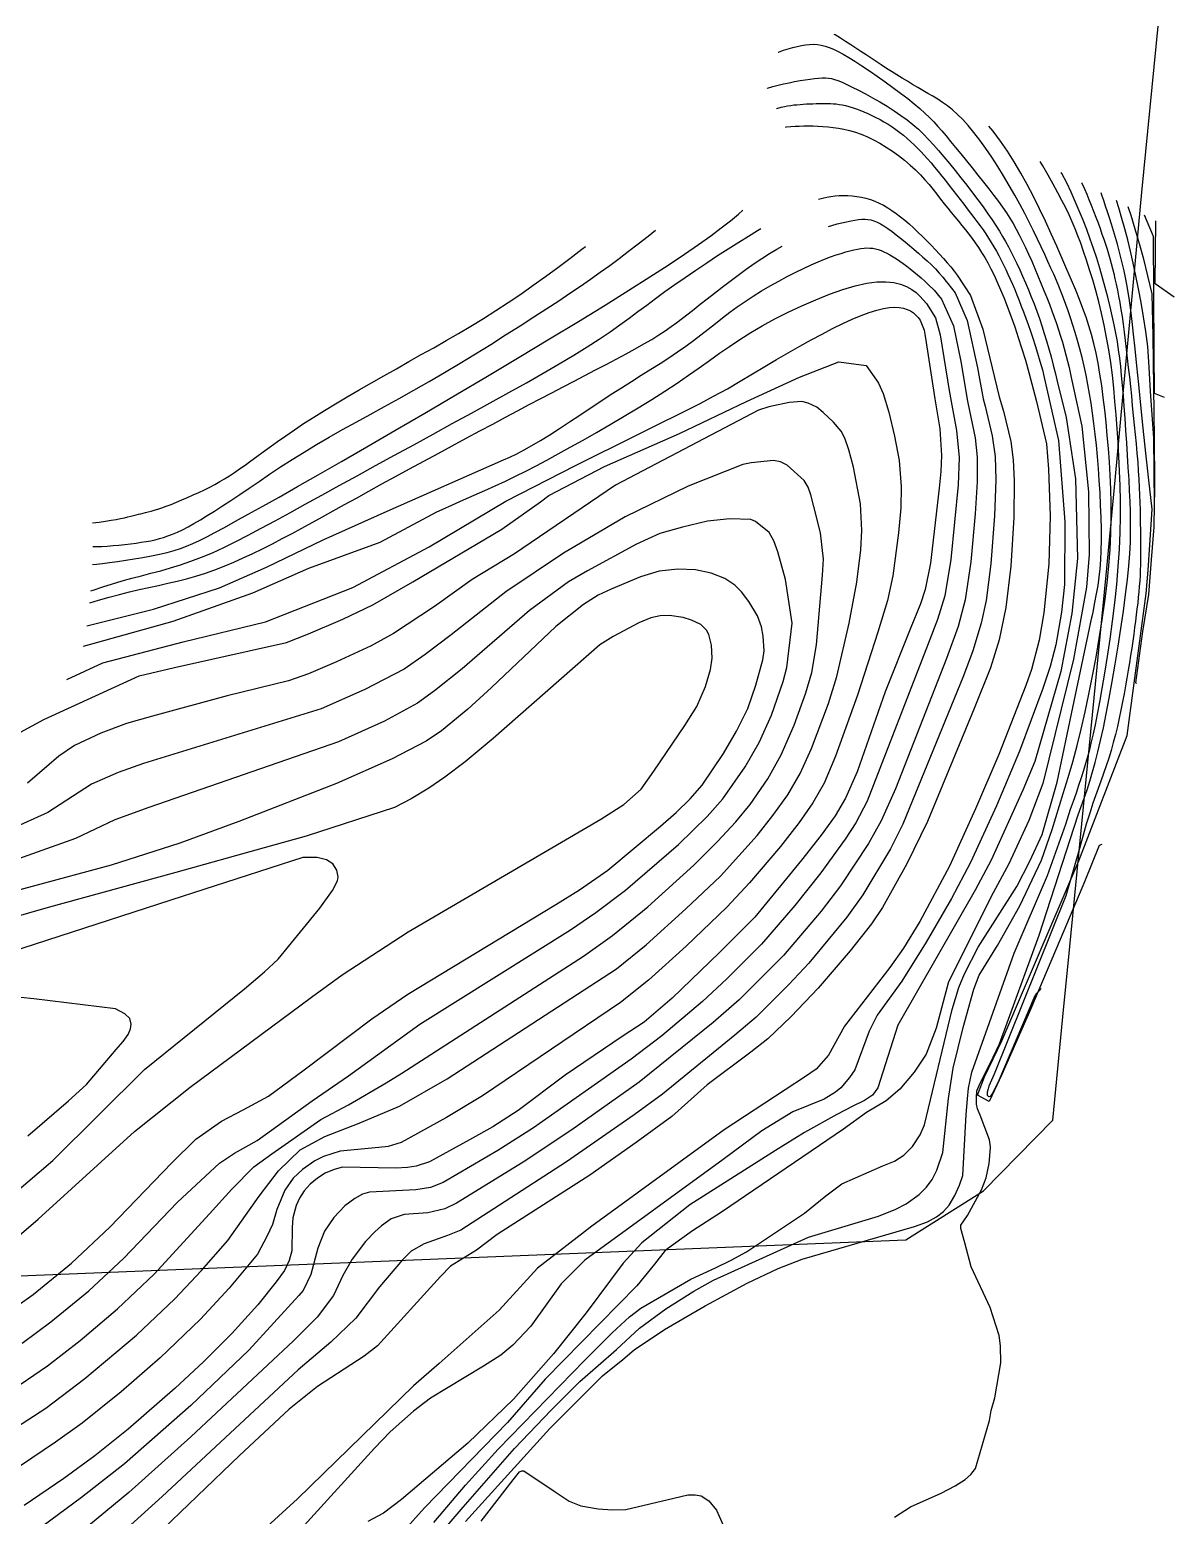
# Model space of a CAD drawing. Header units: metres. Extents: x -2219 to 517, y -3078 to 398.
# Drawn here: x 324.3 to 436.8, y 101.6 to 247.5 of the extents above; entities that cross this region are included whole.
import ezdxf

# ---------------------------------------------------------------- set-up
doc = ezdxf.new("R2010")
doc.units = ezdxf.units.M
for name, color, linetype in [('TERRAIN_BOUNDARY', 6, 'Continuous'), ('TERRAIN_CONTOUR_1M', 3, 'Continuous'), ('TERRAIN_CONTOUR_5M_SUPPLEMENT', 4, 'Continuous')]:
    doc.layers.add(name, color=color, linetype=linetype)

msp = doc.modelspace()

# ---------------------------------------------------------------- linework, layer by layer
at = {"layer": 'TERRAIN_BOUNDARY'}
msp.add_polyline3d([(317.61, 124.87, 0), (410.39, 128.64, 0), (418, 133.44, 0), (421.39, 136.9, 0), (424.82, 140.39, 0), (425.92, 151.56, 0), (426.33, 155.78, 0), (430.07, 193.94, 0), (430.85, 202.24, 0), (433.59, 231.57, 0), (433.59, 231.57, 0), (435.18, 247.9, 0)], dxfattribs=at)
at = {"layer": 'TERRAIN_CONTOUR_1M'}
for points in [[(397.82, 245.32, 41), (397.87, 245.34, 41), (398.36, 245.51, 41), (398.82, 245.66, 41), (399.27, 245.79, 41), (399.7, 245.9, 41), (400.12, 245.99, 41), (400.52, 246.06, 41), (400.91, 246.09, 41), (401.3, 246.1, 41), (401.68, 246.08, 41), (402.06, 246.03, 41), (402.44, 245.93, 41), (402.84, 245.8, 41), (403.26, 245.63, 41), (403.72, 245.41, 41), (404.22, 245.13, 41), (404.77, 244.81, 41), (405.38, 244.43, 41), (406.06, 243.98, 41), (406.8, 243.49, 41), (407.56, 242.97, 41), (408.34, 242.42, 41), (409.11, 241.86, 41), (409.86, 241.31, 41), (410.56, 240.77, 41), (411.2, 240.26, 41), (411.77, 239.78, 41), (412.26, 239.34, 41), (412.71, 238.91, 41), (413.12, 238.48, 41), (413.52, 238.04, 41), (413.92, 237.59, 41), (414.33, 237.1, 41), (414.77, 236.56, 41), (415.26, 235.97, 41), (415.79, 235.33, 41), (416.34, 234.65, 41), (416.9, 233.96, 41), (417.46, 233.26, 41), (418.02, 232.57, 41), (418.54, 231.9, 41), (419.04, 231.25, 41), (419.48, 230.65, 41), (419.89, 230.09, 41), (420.26, 229.54, 41), (420.6, 229.01, 41), (420.92, 228.48, 41), (421.23, 227.93, 41), (421.53, 227.37, 41), (421.83, 226.78, 41), (422.14, 226.14, 41), (422.45, 225.48, 41), (422.76, 224.78, 41), (423.06, 224.07, 41), (423.37, 223.35, 41), (423.66, 222.63, 41), (423.95, 221.92, 41), (424.23, 221.23, 41), (424.49, 220.56, 41), (424.73, 219.91, 41), (424.96, 219.28, 41), (425.18, 218.66, 41), (425.39, 218.05, 41), (425.58, 217.44, 41), (425.77, 216.83, 41), (425.94, 216.22, 41), (426.11, 215.59, 41), (426.27, 214.96, 41), (426.42, 214.33, 41), (426.56, 213.69, 41), (426.64, 213.36, 41), (427.69, 208.57, 41), (428.34, 202.14, 41), (428.4, 195.96, 41), (428.15, 192.77, 41), (426.86, 185.7, 41), (423.86, 173.47, 41), (422.47, 169.83, 41), (420.52, 165.58, 41), (418.96, 162.74, 41), (414.56, 153.97, 41), (413.37, 149.43, 41), (412.39, 146.89, 41), (411.2, 145.1, 41), (409.8, 143.44, 41), (408.45, 142.3, 41), (406.52, 141.15, 41), (404.26, 139.49, 41), (392.25, 131.36, 41), (389.4, 129.53, 41), (386.73, 127.58, 41), (385.67, 126.23, 41), (383.94, 124.11, 41), (374.91, 114.93, 41), (371.21, 110.69, 41), (363.07, 102.31, 41), (355.9, 94.29, 41)], [(396.76, 241.77, 42), (396.78, 241.78, 42), (397.3, 241.94, 42), (397.82, 242.08, 42), (398.36, 242.21, 42), (398.91, 242.33, 42), (399.45, 242.44, 42), (399.98, 242.53, 42), (400.49, 242.61, 42), (400.97, 242.68, 42), (401.41, 242.74, 42), (401.81, 242.78, 42), (402.16, 242.8, 42), (402.47, 242.81, 42), (402.77, 242.79, 42), (403.06, 242.74, 42), (403.37, 242.66, 42), (403.71, 242.54, 42), (404.11, 242.38, 42), (404.57, 242.16, 42), (405.12, 241.9, 42), (405.73, 241.59, 42), (406.4, 241.24, 42), (407.1, 240.85, 42), (407.82, 240.44, 42), (408.54, 240.01, 42), (409.24, 239.57, 42), (409.9, 239.12, 42), (410.51, 238.67, 42), (411.07, 238.22, 42), (411.61, 237.75, 42), (412.11, 237.27, 42), (412.61, 236.76, 42), (413.1, 236.23, 42), (413.6, 235.66, 42), (414.12, 235.05, 42), (414.67, 234.39, 42), (415.23, 233.69, 42), (415.8, 232.98, 42), (416.37, 232.25, 42), (416.93, 231.52, 42), (417.47, 230.81, 42), (417.97, 230.12, 42), (418.44, 229.46, 42), (418.86, 228.86, 42), (419.24, 228.29, 42), (419.58, 227.75, 42), (419.89, 227.23, 42), (420.19, 226.72, 42), (420.46, 226.21, 42), (420.73, 225.69, 42), (421.01, 225.14, 42), (421.29, 224.56, 42), (421.57, 223.95, 42), (421.86, 223.31, 42), (422.15, 222.66, 42), (422.43, 221.98, 42), (422.71, 221.29, 42), (422.99, 220.59, 42), (423.26, 219.88, 42), (423.51, 219.16, 42), (423.75, 218.44, 42), (423.99, 217.7, 42), (424.22, 216.95, 42), (424.44, 216.18, 42), (424.66, 215.38, 42), (424.87, 214.56, 42), (425.09, 213.71, 42), (425.22, 213.14, 42), (426.15, 209.42, 42), (427.07, 203.42, 42), (427.25, 195.58, 42), (426.71, 190.16, 42), (425.63, 184.48, 42), (423.05, 175.62, 42), (421.89, 172.81, 42), (418.78, 165.95, 42), (417.21, 162.99, 42), (409.6, 149.73, 42), (407.62, 143.56, 42), (407.1, 142.86, 42), (406.3, 142.33, 42), (405.17, 141.77, 42), (403.61, 140.95, 42), (400.41, 139.17, 42), (397.57, 137.4, 42), (389.14, 132.07, 42), (384.43, 128.35, 42), (382.58, 126.33, 42), (378.94, 121.45, 42), (375.76, 117.42, 42), (371.81, 112.98, 42), (367.31, 108.66, 42), (360.79, 103.12, 42), (359.04, 101.77, 42), (357.48, 100.97, 42)], [(397.68, 239.8, 43), (397.81, 239.84, 43), (398.13, 239.92, 43), (398.44, 239.99, 43), (398.75, 240.05, 43), (399.06, 240.1, 43), (399.37, 240.14, 43), (399.68, 240.17, 43), (399.99, 240.2, 43), (400.3, 240.22, 43), (400.62, 240.24, 43), (400.94, 240.25, 43), (401.25, 240.26, 43), (401.56, 240.27, 43), (401.86, 240.27, 43), (402.15, 240.28, 43), (402.44, 240.28, 43), (402.71, 240.28, 43), (402.99, 240.27, 43), (403.26, 240.26, 43), (403.54, 240.24, 43), (403.82, 240.2, 43), (404.12, 240.15, 43), (404.44, 240.08, 43), (404.77, 240, 43), (405.12, 239.9, 43), (405.49, 239.77, 43), (405.86, 239.63, 43), (406.25, 239.48, 43), (406.64, 239.31, 43), (407.04, 239.12, 43), (407.44, 238.92, 43), (407.84, 238.71, 43), (408.23, 238.48, 43), (408.63, 238.24, 43), (409.02, 237.98, 43), (409.4, 237.72, 43), (409.78, 237.44, 43), (410.14, 237.16, 43), (410.5, 236.86, 43), (410.85, 236.56, 43), (411.19, 236.24, 43), (411.53, 235.91, 43), (411.86, 235.57, 43), (412.19, 235.21, 43), (412.52, 234.84, 43), (412.86, 234.45, 43), (413.2, 234.04, 43), (413.55, 233.61, 43), (413.91, 233.16, 43), (414.27, 232.71, 43), (414.64, 232.24, 43), (415, 231.77, 43), (415.37, 231.3, 43), (415.72, 230.84, 43), (416.07, 230.39, 43), (416.41, 229.95, 43), (416.74, 229.52, 43), (417.06, 229.1, 43), (417.37, 228.69, 43), (417.67, 228.28, 43), (417.97, 227.87, 43), (418.25, 227.47, 43), (418.52, 227.05, 43), (418.78, 226.64, 43), (419.03, 226.21, 43), (419.28, 225.78, 43), (419.52, 225.34, 43), (419.75, 224.89, 43), (419.98, 224.44, 43), (420.2, 223.97, 43), (420.42, 223.5, 43), (420.64, 223.02, 43), (420.86, 222.52, 43), (421.08, 222.01, 43), (421.29, 221.49, 43), (421.51, 220.94, 43), (421.73, 220.38, 43), (421.95, 219.8, 43), (422.17, 219.2, 43), (422.4, 218.57, 43), (422.63, 217.91, 43), (422.86, 217.23, 43), (423.1, 216.51, 43), (423.33, 215.75, 43), (423.56, 214.96, 43), (423.8, 214.12, 43), (423.99, 213.36, 43), (425.37, 207.16, 43), (426.02, 199.19, 43), (425.98, 193.02, 43), (425.67, 190.29, 43), (425.11, 187.1, 43), (424.56, 184.95, 43), (423.85, 182.8, 43), (421.56, 176.64, 43), (419.28, 171.26, 43), (416.74, 165.72, 43), (414.87, 162.18, 43), (412.39, 157.89, 43), (409.99, 154.06, 43), (407.55, 150.7, 43), (406.79, 149.12, 43), (405.35, 145.35, 43), (404.83, 144.57, 43), (404, 143.57, 43), (403.48, 143.14, 43), (402.35, 142.44, 43), (399.26, 141.21, 43), (396.24, 139.35, 43), (392.42, 136.51, 43), (378.82, 126.63, 43), (376.49, 124.32, 43), (373.52, 120.15, 43), (371.76, 118.27, 43), (370.57, 117.31, 43), (368.85, 116.22, 43), (363.65, 113.06, 43), (361.98, 111.81, 43), (359.69, 109.77, 43), (358.15, 108.17, 43), (351.22, 100.55, 43)], [(398.54, 237.96, 44), (398.66, 237.98, 44), (399.07, 238.02, 44), (399.49, 238.05, 44), (399.91, 238.07, 44), (400.35, 238.08, 44), (400.8, 238.08, 44), (401.27, 238.08, 44), (401.74, 238.06, 44), (402.23, 238.03, 44), (402.73, 237.99, 44), (403.24, 237.94, 44), (403.76, 237.86, 44), (404.3, 237.76, 44), (404.85, 237.63, 44), (405.42, 237.47, 44), (406, 237.27, 44), (406.6, 237.02, 44), (407.21, 236.72, 44), (407.83, 236.38, 44), (408.45, 236.01, 44), (409.06, 235.6, 44), (409.66, 235.16, 44), (410.24, 234.71, 44), (410.8, 234.24, 44), (411.32, 233.76, 44), (411.81, 233.28, 44), (412.25, 232.8, 44), (412.67, 232.32, 44), (413.07, 231.84, 44), (413.44, 231.37, 44), (413.8, 230.9, 44), (414.16, 230.44, 44), (414.5, 230, 44), (414.85, 229.56, 44), (415.2, 229.14, 44), (415.55, 228.72, 44), (415.89, 228.3, 44), (416.23, 227.88, 44), (416.56, 227.46, 44), (416.89, 227.03, 44), (417.21, 226.59, 44), (417.53, 226.13, 44), (417.83, 225.66, 44), (418.14, 225.16, 44), (418.44, 224.62, 44), (418.74, 224.04, 44), (419.05, 223.41, 44), (419.37, 222.73, 44), (419.69, 221.98, 44), (420.03, 221.16, 44), (420.38, 220.28, 44), (420.73, 219.34, 44), (421.08, 218.34, 44), (421.43, 217.29, 44), (421.78, 216.19, 44), (422.13, 215.05, 44), (422.46, 213.87, 44), (423.23, 211.01, 44), (424.21, 206.85, 44), (424.41, 204.37, 44), (424.57, 199.75, 44), (424.44, 195.04, 44), (423.93, 190.24, 44), (423.47, 187.54, 44), (422.74, 184.66, 44), (422.17, 183.09, 44), (419.51, 176.32, 44), (417.24, 170.98, 44), (414.66, 165.36, 44), (411.75, 159.91, 44), (410.14, 157.28, 44), (408.8, 155.39, 44), (404.36, 149.61, 44), (402.79, 146.76, 44), (401.55, 145.4, 44), (400.53, 144.67, 44), (392.51, 139.44, 44), (379.51, 129.98, 44), (374.16, 125.85, 44), (370.41, 121.73, 44), (364.5, 116.48, 44), (361.98, 114.28, 44), (350.59, 103.17, 44), (345.74, 98.77, 44)], [(354.36, 87.77, 39), (366.85, 102.37, 39), (371.92, 108.13, 39), (375.53, 111.91, 39), (378.33, 114.71, 39), (381.95, 117.86, 39), (384.19, 119.96, 39), (386.78, 121.85, 39), (389.54, 123.59, 39), (391.47, 124.68, 39), (400.82, 128.88, 39), (407.68, 130.97, 39), (409.39, 131.63, 39), (410.4, 132.16, 39), (411.7, 133.09, 39), (412.41, 133.79, 39), (412.98, 134.56, 39), (413.43, 135.48, 39), (414, 137.21, 39), (414.58, 142.53, 39), (415.03, 145.49, 39), (416.01, 149.5, 39), (417.07, 153.27, 39), (417.58, 154.64, 39), (419.39, 157.54, 39), (421.59, 161.45, 39), (423.72, 165.94, 39), (424.77, 168.95, 39), (425.84, 172.5, 39), (426.33, 174.05, 39), (426.78, 175.61, 39), (427.21, 177.2, 39), (427.61, 178.82, 39), (428, 180.5, 39), (428.37, 182.24, 39), (428.74, 184.04, 39), (429.08, 185.87, 39), (429.4, 187.71, 39), (429.69, 189.55, 39), (429.95, 191.36, 39), (430.16, 193.14, 39), (430.33, 194.85, 39), (430.45, 196.49, 39), (430.53, 198.05, 39), (430.56, 199.55, 39), (430.56, 201, 39), (430.53, 202.4, 39), (430.47, 203.76, 39), (430.39, 205.09, 39), (430.29, 206.39, 39), (430.18, 207.68, 39), (430.07, 208.96, 39), (429.93, 210.2, 39), (429.79, 211.41, 39), (429.63, 212.58, 39), (429.46, 213.69, 39), (429.28, 214.76, 39), (429.08, 215.76, 39), (428.86, 216.7, 39), (428.63, 217.59, 39), (428.37, 218.45, 39), (428.09, 219.3, 39), (427.79, 220.15, 39), (427.45, 221.03, 39), (427.08, 221.95, 39), (426.67, 222.93, 39), (426.22, 223.99, 39), (425.73, 225.11, 39), (425.22, 226.28, 39), (424.68, 227.49, 39), (424.11, 228.71, 39), (423.52, 229.93, 39), (422.92, 231.14, 39), (422.3, 232.32, 39), (421.67, 233.45, 39), (421.03, 234.54, 39), (420.37, 235.59, 39), (419.68, 236.6, 39), (418.95, 237.56, 39), (418.53, 238.06, 39)], [(367.09, 100.94, 38), (375.38, 110.1, 38), (380.55, 115.28, 38), (382.55, 116.87, 38), (383.66, 117.83, 38), (386.65, 119.82, 38), (390.64, 122.15, 38), (394.77, 124.36, 38), (397.83, 125.81, 38), (400.2, 126.74, 38), (411.24, 129.94, 38), (412.52, 130.4, 38), (413.39, 130.88, 38), (414.09, 131.4, 38), (414.63, 132.04, 38), (415.2, 132.99, 38), (415.67, 134, 38), (415.97, 134.94, 38), (416.3, 140.94, 38), (416.44, 142.49, 38), (416.55, 143.52, 38), (416.88, 145.12, 38), (421.03, 156.79, 38), (424.29, 164.43, 38), (426.12, 169.49, 38), (426.58, 170.95, 38), (426.86, 171.75, 38), (427.14, 172.54, 38), (427.4, 173.32, 38), (427.64, 174.07, 38), (427.87, 174.78, 38), (428.08, 175.46, 38), (428.28, 176.13, 38), (428.46, 176.82, 38), (428.64, 177.55, 38), (428.83, 178.34, 38), (429.02, 179.24, 38), (429.22, 180.27, 38), (429.44, 181.45, 38), (429.68, 182.8, 38), (429.93, 184.31, 38), (430.19, 185.94, 38), (430.45, 187.65, 38), (430.69, 189.43, 38), (430.92, 191.23, 38), (431.11, 193.03, 38), (431.26, 194.79, 38), (431.37, 196.49, 38), (431.44, 198.13, 38), (431.47, 199.71, 38), (431.47, 201.24, 38), (431.44, 202.73, 38), (431.39, 204.18, 38), (431.32, 205.6, 38), (431.24, 206.98, 38), (431.15, 208.35, 38), (431.05, 209.69, 38), (430.94, 211.01, 38), (430.82, 212.31, 38), (430.68, 213.58, 38), (430.52, 214.84, 38), (430.33, 216.08, 38), (430.12, 217.3, 38), (429.88, 218.49, 38), (429.62, 219.67, 38), (429.34, 220.8, 38), (429.05, 221.9, 38), (428.75, 222.95, 38), (428.44, 223.95, 38), (428.15, 224.88, 38), (427.85, 225.75, 38), (427.57, 226.55, 38), (427.3, 227.28, 38), (427.02, 227.98, 38), (426.74, 228.66, 38), (426.43, 229.34, 38), (426.1, 230.03, 38), (425.73, 230.75, 38), (425.32, 231.52, 38), (424.86, 232.36, 38), (424.37, 233.24, 38), (423.84, 234.16, 38), (423.59, 234.59, 38)], [(409.26, 101.37, 37), (410.83, 102.4, 37), (413.84, 103.75, 37), (415.23, 104.47, 37), (416.21, 105.09, 37), (416.78, 105.58, 37), (417.23, 106.17, 37), (418.6, 110.88, 37), (418.78, 111.85, 37), (419.14, 113.09, 37), (419.71, 116.55, 37), (419.67, 118.2, 37), (419.54, 119.23, 37), (418.68, 121.99, 37), (416.81, 125.99, 37), (416.17, 128.32, 37), (415.79, 129.73, 37), (415.79, 130.06, 37), (416.43, 131.03, 37), (417.83, 133.53, 37), (418.29, 134.73, 37), (418.56, 136.12, 37), (418.7, 137.66, 37), (418.7, 137.76, 37), (418.6, 138.47, 37), (417.7, 140.89, 37), (417.41, 141.51, 37), (417.34, 141.97, 37), (417.31, 142.58, 37), (417.37, 143.28, 37), (417.67, 144.03, 37), (418.68, 145.96, 37), (419.6, 147.89, 37), (423.48, 158.58, 37), (427.33, 170.39, 37), (427.62, 171.2, 37), (427.91, 172.03, 37), (428.19, 172.86, 37), (428.47, 173.71, 37), (428.73, 174.6, 37), (429, 175.54, 37), (429.26, 176.57, 37), (429.53, 177.7, 37), (429.8, 178.94, 37), (430.08, 180.32, 37), (430.37, 181.84, 37), (430.67, 183.48, 37), (430.97, 185.2, 37), (431.25, 186.95, 37), (431.52, 188.7, 37), (431.76, 190.41, 37), (431.98, 192.03, 37), (432.16, 193.53, 37), (432.29, 194.87, 37), (432.39, 196.08, 37), (432.45, 197.19, 37), (432.48, 198.23, 37), (432.48, 199.22, 37), (432.46, 200.2, 37), (432.43, 201.19, 37), (432.38, 202.24, 37), (432.32, 203.35, 37), (432.25, 204.52, 37), (432.18, 205.73, 37), (432.1, 206.95, 37), (432.02, 208.17, 37), (431.94, 209.37, 37), (431.85, 210.52, 37), (431.77, 211.61, 37), (431.68, 212.61, 37), (431.59, 213.55, 37), (431.5, 214.43, 37), (431.4, 215.27, 37), (431.29, 216.09, 37), (431.17, 216.9, 37), (431.02, 217.71, 37), (430.86, 218.55, 37), (430.67, 219.42, 37), (430.47, 220.32, 37), (430.24, 221.25, 37), (429.99, 222.2, 37), (429.72, 223.15, 37), (429.44, 224.12, 37), (429.14, 225.08, 37), (428.83, 226.03, 37), (428.5, 226.97, 37), (428.16, 227.9, 37), (427.81, 228.82, 37), (427.43, 229.73, 37), (427.04, 230.65, 37), (426.62, 231.56, 37), (426.19, 232.48, 37), (425.72, 233.4, 37), (425.66, 233.52, 37)], [(427.66, 232.49, 36), (427.71, 232.39, 36), (427.93, 231.9, 36), (428.16, 231.39, 36), (428.38, 230.84, 36), (428.61, 230.28, 36), (428.83, 229.71, 36), (429.05, 229.13, 36), (429.27, 228.56, 36), (429.47, 228, 36), (429.66, 227.46, 36), (429.84, 226.95, 36), (430, 226.45, 36), (430.16, 225.97, 36), (430.3, 225.5, 36), (430.43, 225.04, 36), (430.56, 224.56, 36), (430.69, 224.08, 36), (430.81, 223.59, 36), (430.93, 223.07, 36), (431.05, 222.52, 36), (431.17, 221.95, 36), (431.29, 221.35, 36), (431.4, 220.72, 36), (431.52, 220.06, 36), (431.63, 219.35, 36), (431.74, 218.61, 36), (431.84, 217.83, 36), (431.95, 217, 36), (432.05, 216.15, 36), (432.15, 215.27, 36), (432.25, 214.36, 36), (432.35, 213.43, 36), (432.45, 212.49, 36), (432.55, 211.55, 36), (432.64, 210.59, 36), (432.74, 209.64, 36), (432.84, 208.69, 36), (432.93, 207.76, 36), (433.02, 206.83, 36), (433.1, 205.93, 36), (433.17, 205.04, 36), (433.23, 204.19, 36), (433.28, 203.36, 36), (433.33, 202.57, 36), (433.36, 201.81, 36), (433.39, 201.07, 36), (433.41, 200.36, 36), (433.42, 199.68, 36), (433.43, 199.02, 36), (433.44, 198.39, 36), (433.45, 197.78, 36), (433.46, 197.19, 36), (433.46, 196.62, 36), (433.46, 196.06, 36), (433.45, 195.51, 36), (433.44, 194.97, 36), (433.43, 194.44, 36), (433.4, 193.9, 36), (433.37, 193.37, 36), (433.33, 192.84, 36), (433.28, 192.3, 36), (433.23, 191.75, 36), (433.17, 191.19, 36), (433.1, 190.62, 36), (433.03, 190.03, 36), (432.95, 189.42, 36), (432.87, 188.79, 36), (432.78, 188.14, 36), (432.68, 187.46, 36), (432.58, 186.77, 36), (432.47, 186.06, 36), (432.36, 185.34, 36), (432.24, 184.59, 36), (432.11, 183.83, 36), (431.98, 183.06, 36), (431.84, 182.27, 36), (431.69, 181.48, 36), (431.53, 180.68, 36), (431.36, 179.88, 36), (431.18, 179.08, 36), (430.98, 178.28, 36), (430.77, 177.5, 36), (430.55, 176.72, 36), (430.32, 175.95, 36), (430.07, 175.2, 36), (429.82, 174.45, 36), (429.56, 173.71, 36), (429.3, 172.98, 36), (429.03, 172.26, 36), (428.77, 171.55, 36), (428.46, 170.54, 36), (428.11, 169.48, 36), (427.45, 167.08, 36), (426.12, 162.43, 36), (419.05, 144.92, 36), (418.55, 143.73, 36), (418.46, 143.48, 36), (418.37, 143.15, 36), (418.36, 142.96, 36), (418.39, 142.83, 36), (418.5, 142.72, 36), (418.58, 142.72, 36), (418.72, 142.76, 36), (418.88, 142.93, 36), (419.47, 144.08, 36), (423.1, 152.63, 36), (423.67, 153.32, 36), (423.69, 153.33, 36)], [(401.8, 230.88, 46), (402.19, 230.99, 46), (402.61, 231.09, 46), (403.01, 231.16, 46), (403.42, 231.22, 46), (403.83, 231.25, 46), (404.26, 231.25, 46), (404.69, 231.24, 46), (405.12, 231.21, 46), (405.57, 231.15, 46), (406.01, 231.07, 46), (406.45, 230.97, 46), (406.89, 230.84, 46), (407.33, 230.68, 46), (407.76, 230.49, 46), (408.18, 230.28, 46), (408.6, 230.04, 46), (409.01, 229.77, 46), (409.43, 229.47, 46), (409.85, 229.16, 46), (410.27, 228.81, 46), (410.7, 228.45, 46), (411.13, 228.06, 46), (411.57, 227.65, 46), (412.01, 227.22, 46), (412.44, 226.79, 46), (412.87, 226.35, 46), (413.29, 225.92, 46), (413.69, 225.48, 46), (414.08, 225.06, 46), (414.45, 224.64, 46), (414.79, 224.23, 46), (415.13, 223.81, 46), (415.41, 223.43, 46), (416.75, 221.41, 46), (417.94, 218.11, 46), (419.57, 211.47, 46), (419.99, 210.07, 46), (420.71, 207.07, 46), (420.94, 205.26, 46), (421.02, 203.21, 46), (420.98, 199.6, 46), (420.69, 194.84, 46), (420.2, 190.76, 46), (419.55, 187.58, 46), (418.7, 184.83, 46), (417.1, 180.85, 46), (412.51, 169.74, 46), (410.47, 165.56, 46), (408.07, 161.27, 46), (407, 159.67, 46), (404.92, 157.02, 46), (401.77, 153.35, 46), (399.12, 150.59, 46), (396.81, 148.39, 46), (395.14, 147.08, 46), (390.85, 143.85, 46), (387.38, 140.75, 46), (383.88, 138.2, 46), (379.3, 135, 46), (370.22, 129.14, 46), (368.16, 127.63, 46), (365.63, 126.05, 46), (364.64, 125.03, 46), (358.43, 118.22, 46), (357.13, 117.21, 46), (352.54, 114.23, 46), (349.75, 111.98, 46), (344.87, 107.45, 46), (328.22, 91.45, 46)], [(433.05, 183.3, 34), (432.99, 183.35, 34), (433.69, 188.4, 34), (434.25, 192.04, 34), (434.53, 195.44, 34), (434.8, 198.69, 34), (434.81, 200.92, 34), (434.75, 207.44, 34), (434.44, 212, 34), (434.31, 214.39, 34), (434.18, 216.41, 34), (433.97, 217.88, 34), (433.74, 219.32, 34), (433.5, 220.72, 34), (433.26, 222.07, 34), (433, 223.36, 34), (432.74, 224.6, 34), (432.48, 225.77, 34), (432.2, 226.88, 34), (431.92, 227.96, 34), (431.62, 229, 34), (431.31, 230.02, 34), (431.08, 230.74, 34)], [(434.85, 201.62, 33), (434.85, 203.02, 33), (434.83, 207.4, 33), (434.78, 209.88, 33), (434.7, 217.43, 33), (434.58, 221.58, 33), (434.18, 223.35, 33), (433.77, 224.99, 33), (433.35, 226.51, 33), (432.93, 227.94, 33), (432.52, 229.28, 33), (432.25, 230.13, 33)], [(435.8, 211.39, 32), (434.82, 211.8, 32), (434.8, 215.87, 32), (434.74, 227.23, 32), (433.85, 229.31, 32)], [(402.77, 228.21, 47), (403.11, 228.31, 47), (403.62, 228.45, 47), (404.1, 228.57, 47), (404.56, 228.67, 47), (404.99, 228.76, 47), (405.38, 228.82, 47), (405.73, 228.88, 47), (406.06, 228.91, 47), (406.37, 228.91, 47), (406.66, 228.89, 47), (406.95, 228.84, 47), (407.24, 228.75, 47), (407.55, 228.63, 47), (407.88, 228.46, 47), (408.23, 228.25, 47), (408.61, 227.99, 47), (409.02, 227.71, 47), (409.44, 227.39, 47), (409.87, 227.05, 47), (410.31, 226.69, 47), (410.75, 226.32, 47), (411.19, 225.95, 47), (411.63, 225.57, 47), (412.06, 225.19, 47), (412.48, 224.81, 47), (412.89, 224.43, 47), (413.29, 224.03, 47), (413.66, 223.63, 47), (414.02, 223.22, 47), (414.35, 222.79, 47), (414.5, 222.59, 47), (415.22, 221.68, 47), (416.41, 218.95, 47), (417.41, 214.31, 47), (417.99, 211.27, 47), (418.17, 210.53, 47), (418.87, 207.63, 47), (419.15, 205.61, 47), (419.21, 203.32, 47), (419.08, 199.78, 47), (418.73, 195.05, 47), (418.26, 191.44, 47), (417.8, 189.24, 47), (416.98, 186.49, 47), (416.04, 184.04, 47), (410.09, 169.46, 47), (408.86, 167.04, 47), (406.15, 162.52, 47), (404.57, 160.33, 47), (400.86, 155.83, 47), (398.87, 153.71, 47), (395.66, 150.5, 47), (393.56, 148.74, 47), (386.47, 142.96, 47), (383.67, 140.92, 47), (377.02, 136.29, 47), (366.62, 129.59, 47), (365.32, 129.06, 47), (363.04, 128.24, 47), (361.74, 127.52, 47), (360.9, 126.67, 47), (358.63, 124.01, 47), (356.3, 120.92, 47), (353.87, 118.56, 47), (350.65, 115.86, 47), (337.29, 103.42, 47), (327.97, 94.98, 47)], [(330.26, 192.39, 46), (330.48, 192.47, 46), (331.45, 192.79, 46), (332.41, 193.1, 46), (333.35, 193.38, 46), (334.29, 193.63, 46), (335.23, 193.88, 46), (336.17, 194.13, 46), (337.13, 194.38, 46), (338.1, 194.66, 46), (339.09, 194.96, 46), (340.1, 195.31, 46), (341.15, 195.7, 46), (342.22, 196.15, 46), (343.34, 196.67, 46), (344.51, 197.24, 46), (345.73, 197.87, 46), (347.02, 198.55, 46), (348.38, 199.29, 46), (349.82, 200.08, 46), (351.34, 200.92, 46), (352.96, 201.81, 46), (354.66, 202.74, 46), (356.43, 203.71, 46), (358.25, 204.7, 46), (360.11, 205.72, 46), (362, 206.75, 46), (363.9, 207.79, 46), (365.8, 208.83, 46), (367.68, 209.86, 46), (369.53, 210.88, 46), (371.34, 211.88, 46), (373.08, 212.85, 46), (374.74, 213.79, 46), (376.3, 214.7, 46), (377.75, 215.56, 46), (379.07, 216.38, 46), (380.25, 217.14, 46), (381.31, 217.85, 46), (382.28, 218.54, 46), (383.19, 219.19, 46), (384.05, 219.84, 46), (384.91, 220.48, 46), (385.77, 221.13, 46), (386.69, 221.8, 46), (387.66, 222.49, 46), (388.68, 223.2, 46), (389.74, 223.92, 46), (390.81, 224.64, 46), (391.88, 225.34, 46), (392.93, 226.02, 46), (393.95, 226.66, 46), (394.9, 227.26, 46), (395.79, 227.81, 46), (396.13, 228.01, 46)], [(330.46, 196.76, 44), (330.79, 196.76, 44), (331.33, 196.77, 44), (331.88, 196.8, 44), (332.46, 196.85, 44), (333.03, 196.9, 44), (333.61, 196.96, 44), (334.17, 197.03, 44), (334.71, 197.1, 44), (335.22, 197.18, 44), (335.7, 197.25, 44), (336.15, 197.33, 44), (336.58, 197.42, 44), (337, 197.53, 44), (337.42, 197.65, 44), (337.85, 197.79, 44), (338.29, 197.96, 44), (338.77, 198.17, 44), (339.27, 198.41, 44), (339.82, 198.7, 44), (340.4, 199.02, 44), (341.03, 199.38, 44), (341.7, 199.79, 44), (342.43, 200.24, 44), (343.2, 200.74, 44), (344.02, 201.28, 44), (344.9, 201.87, 44), (345.83, 202.5, 44), (346.81, 203.16, 44), (347.84, 203.86, 44), (348.92, 204.57, 44), (350.05, 205.3, 44), (351.23, 206.03, 44), (352.44, 206.77, 44), (353.7, 207.51, 44), (355, 208.25, 44), (356.34, 208.99, 44), (357.72, 209.74, 44), (359.13, 210.51, 44), (360.56, 211.3, 44), (362.03, 212.12, 44), (363.52, 212.97, 44), (365.04, 213.85, 44), (366.56, 214.76, 44), (368.08, 215.69, 44), (369.58, 216.62, 44), (371.04, 217.54, 44), (372.46, 218.44, 44), (373.81, 219.31, 44), (375.08, 220.14, 44), (376.26, 220.91, 44), (377.36, 221.65, 44), (378.4, 222.35, 44), (379.39, 223.04, 44), (380.34, 223.71, 44), (381.27, 224.38, 44), (382.2, 225.06, 44), (383.13, 225.77, 44), (384.08, 226.5, 44), (385.04, 227.25, 44), (385.78, 227.84, 44)], [(436.77, 221.24, 31), (434.89, 222.56, 31), (434.94, 228.75, 31)], [(330.15, 191.21, 47), (331.02, 191.48, 47), (332.06, 191.78, 47), (333.07, 192.05, 47), (334.05, 192.3, 47), (335.02, 192.52, 47), (335.97, 192.74, 47), (336.91, 192.94, 47), (337.84, 193.15, 47), (338.76, 193.36, 47), (339.68, 193.59, 47), (340.6, 193.85, 47), (341.52, 194.14, 47), (342.44, 194.46, 47), (343.37, 194.82, 47), (344.31, 195.21, 47), (345.25, 195.63, 47), (346.2, 196.08, 47), (347.15, 196.54, 47), (348.11, 197.03, 47), (349.07, 197.53, 47), (350.04, 198.04, 47), (351.02, 198.57, 47), (352.01, 199.12, 47), (353.04, 199.68, 47), (354.1, 200.27, 47), (355.21, 200.88, 47), (356.37, 201.52, 47), (357.59, 202.19, 47), (358.88, 202.9, 47), (360.22, 203.63, 47), (361.59, 204.38, 47), (362.99, 205.14, 47), (364.4, 205.9, 47), (365.79, 206.65, 47), (367.17, 207.39, 47), (368.5, 208.11, 47), (369.78, 208.79, 47), (371.01, 209.45, 47), (372.21, 210.08, 47), (373.36, 210.7, 47), (374.49, 211.29, 47), (375.59, 211.87, 47), (376.68, 212.44, 47), (377.76, 213, 47), (378.83, 213.56, 47), (379.88, 214.11, 47), (380.92, 214.65, 47), (381.92, 215.17, 47), (382.88, 215.68, 47), (383.78, 216.18, 47), (384.63, 216.66, 47), (385.4, 217.11, 47), (386.1, 217.54, 47), (386.73, 217.95, 47), (387.32, 218.36, 47), (387.88, 218.76, 47), (388.43, 219.18, 47), (388.98, 219.61, 47), (389.56, 220.07, 47), (390.17, 220.56, 47), (390.85, 221.1, 47), (391.56, 221.66, 47), (392.32, 222.25, 47), (393.1, 222.84, 47), (393.89, 223.43, 47), (394.69, 224.01, 47), (395.48, 224.56, 47), (396.24, 225.07, 47), (396.98, 225.54, 47), (397.69, 225.97, 47), (398.21, 226.26, 47)], [(329.87, 188.95, 48), (336.42, 190.61, 48), (342.91, 192.68, 48), (347.53, 194.74, 48), (353.11, 197.4, 48), (359.41, 200.24, 48), (370.82, 205.28, 48), (371.45, 205.55, 48), (372.13, 205.87, 48), (372.85, 206.24, 48), (373.63, 206.67, 48), (374.48, 207.18, 48), (375.38, 207.74, 48), (376.33, 208.35, 48), (377.32, 209, 48), (378.33, 209.67, 48), (379.36, 210.36, 48), (380.39, 211.04, 48), (381.41, 211.71, 48), (382.42, 212.35, 48), (383.4, 212.97, 48), (384.37, 213.58, 48), (385.31, 214.17, 48), (386.22, 214.74, 48), (387.09, 215.31, 48), (387.94, 215.87, 48), (388.74, 216.43, 48), (389.5, 216.99, 48), (390.24, 217.55, 48), (390.95, 218.11, 48), (391.66, 218.67, 48), (392.36, 219.22, 48), (393.07, 219.77, 48), (393.81, 220.31, 48), (394.57, 220.84, 48), (395.37, 221.36, 48), (396.2, 221.87, 48), (397.04, 222.37, 48), (397.89, 222.84, 48), (398.73, 223.28, 48), (399.55, 223.7, 48), (400.33, 224.08, 48), (401.08, 224.42, 48), (401.76, 224.72, 48), (402.4, 224.98, 48), (402.98, 225.21, 48), (403.52, 225.4, 48), (404.01, 225.56, 48), (404.47, 225.7, 48), (404.89, 225.81, 48), (405.27, 225.9, 48), (405.63, 225.98, 48), (405.96, 226.03, 48), (406.27, 226.07, 48), (406.56, 226.09, 48), (406.84, 226.08, 48), (407.12, 226.06, 48), (407.39, 226.01, 48), (407.66, 225.93, 48), (407.94, 225.83, 48), (408.23, 225.71, 48), (408.52, 225.57, 48), (408.82, 225.4, 48), (409.13, 225.21, 48), (409.45, 225.01, 48), (409.78, 224.79, 48), (410.12, 224.55, 48), (410.47, 224.3, 48), (410.82, 224.03, 48), (411.18, 223.75, 48), (411.54, 223.46, 48), (411.9, 223.16, 48), (412.24, 222.84, 48), (412.57, 222.51, 48), (413.15, 221.93, 48), (413.87, 221.06, 48), (415.06, 218.45, 48), (415.79, 214.92, 48), (416.45, 211.04, 48), (416.64, 210.1, 48), (417.18, 207.44, 48), (417.39, 205.55, 48), (417.38, 203.12, 48), (417.19, 199.96, 48), (416.77, 195.26, 48), (416.21, 191.53, 48), (415.51, 188.91, 48), (414.37, 185.75, 48), (409.37, 172.96, 48), (407.94, 169.79, 48), (406.7, 167.57, 48), (403.96, 163.4, 48), (402.05, 160.92, 48), (398.37, 156.57, 48), (394.01, 152.2, 48), (391.45, 149.97, 48), (384.15, 144.12, 48), (377.54, 139.44, 48), (372.75, 136.26, 48), (366.22, 132.22, 48), (365.06, 131.67, 48), (363.4, 131.27, 48), (361.06, 131.11, 48), (359.8, 130.69, 48), (358.85, 130.02, 48), (358.17, 129.43, 48), (357.28, 128.46, 48), (355.94, 126.74, 48), (355.05, 125.14, 48), (354.13, 123.17, 48), (352.52, 121.03, 48), (350.2, 118.72, 48), (347.66, 116.35, 48), (340.11, 109.27, 48), (334, 103.79, 48), (325.32, 96.62, 48)], [(330.43, 199.07, 43), (330.43, 199.08, 43), (331.1, 199.16, 43), (331.71, 199.24, 43), (332.27, 199.33, 43), (332.76, 199.41, 43), (333.19, 199.5, 43), (333.57, 199.58, 43), (333.9, 199.66, 43), (334.2, 199.73, 43), (334.47, 199.8, 43), (334.72, 199.86, 43), (334.95, 199.92, 43), (335.18, 199.98, 43), (335.41, 200.03, 43), (335.65, 200.09, 43), (335.91, 200.15, 43), (336.19, 200.23, 43), (336.5, 200.32, 43), (336.84, 200.42, 43), (337.24, 200.56, 43), (337.68, 200.72, 43), (338.16, 200.9, 43), (338.68, 201.11, 43), (339.22, 201.33, 43), (339.78, 201.57, 43), (340.34, 201.82, 43), (340.89, 202.07, 43), (341.43, 202.33, 43), (341.95, 202.59, 43), (342.44, 202.85, 43), (342.93, 203.13, 43), (343.41, 203.41, 43), (343.89, 203.71, 43), (344.38, 204.03, 43), (344.89, 204.38, 43), (345.42, 204.75, 43), (345.98, 205.16, 43), (346.58, 205.59, 43), (347.21, 206.06, 43), (347.89, 206.56, 43), (348.63, 207.08, 43), (349.42, 207.64, 43), (350.27, 208.22, 43), (351.18, 208.83, 43), (352.17, 209.46, 43), (353.22, 210.11, 43), (354.32, 210.78, 43), (355.46, 211.46, 43), (356.64, 212.15, 43), (357.85, 212.84, 43), (359.07, 213.54, 43), (360.3, 214.23, 43), (361.52, 214.92, 43), (362.75, 215.61, 43), (363.97, 216.29, 43), (365.19, 216.99, 43), (366.41, 217.69, 43), (367.63, 218.42, 43), (368.85, 219.16, 43), (370.07, 219.93, 43), (371.3, 220.74, 43), (372.52, 221.56, 43), (373.74, 222.42, 43), (374.95, 223.29, 43), (376.16, 224.17, 43), (377.36, 225.07, 43), (378.54, 225.98, 43), (378.9, 226.25, 43)], [(329.54, 186.98, 49), (338.36, 189.41, 49), (346.2, 192.19, 49), (351.69, 194.64, 49), (358.72, 197.17, 49), (364.29, 200.15, 49), (364.79, 200.39, 49), (365.83, 200.86, 49), (366.89, 201.33, 49), (367.96, 201.8, 49), (369, 202.26, 49), (370.02, 202.73, 49), (371.02, 203.19, 49), (372.01, 203.67, 49), (373.01, 204.17, 49), (374.03, 204.69, 49), (375.09, 205.25, 49), (376.21, 205.86, 49), (377.39, 206.51, 49), (378.65, 207.21, 49), (379.97, 207.96, 49), (381.33, 208.75, 49), (382.7, 209.56, 49), (384.07, 210.38, 49), (385.41, 211.21, 49), (386.69, 212.03, 49), (387.91, 212.82, 49), (389.03, 213.58, 49), (390.08, 214.32, 49), (391.09, 215.04, 49), (392.07, 215.74, 49), (393.06, 216.42, 49), (394.07, 217.1, 49), (395.13, 217.77, 49), (396.27, 218.44, 49), (397.51, 219.12, 49), (398.81, 219.78, 49), (400.16, 220.42, 49), (401.52, 221.01, 49), (402.87, 221.55, 49), (404.17, 222, 49), (405.4, 222.37, 49), (406.53, 222.62, 49), (407.54, 222.75, 49), (408.42, 222.77, 49), (409.19, 222.69, 49), (409.87, 222.53, 49), (410.45, 222.3, 49), (410.96, 222.02, 49), (411.4, 221.7, 49), (411.77, 221.36, 49), (412.4, 220.62, 49), (413.3, 219.21, 49), (413.76, 217.54, 49), (414.63, 212.08, 49), (414.82, 211.01, 49), (415.37, 208.17, 49), (415.63, 205.5, 49), (415.53, 202.83, 49), (414.81, 195.47, 49), (414.21, 191.92, 49), (413.48, 189.57, 49), (412.59, 187.19, 49), (406.58, 171.74, 49), (405.46, 169.59, 49), (404.43, 168.01, 49), (402.04, 164.69, 49), (399.48, 161.47, 49), (396.18, 157.68, 49), (392.78, 154.29, 49), (390.39, 152.06, 49), (386.41, 148.66, 49), (383.37, 146.39, 49), (373.77, 139.64, 49), (370.26, 137.41, 49), (364.89, 134.27, 49), (363.65, 133.78, 49), (362.2, 133.53, 49), (357.66, 133.32, 49), (356.98, 133.11, 49), (356.2, 132.68, 49), (355.24, 131.96, 49), (354.15, 130.81, 49), (353.25, 129.48, 49), (352.59, 127.81, 49), (351.89, 125.22, 49), (351.13, 123.65, 49), (350.7, 123.16, 49), (345.8, 117.8, 49), (340.09, 112.36, 49), (333.57, 106.62, 49), (329.36, 103.3, 49), (323.19, 98.75, 49)], [(312.7, 172.74, 51), (325.64, 179.75, 51), (335.01, 184.06, 51), (338.48, 184.86, 51), (349.49, 187.31, 51), (351.67, 188.19, 51), (355.04, 189.63, 51), (357.98, 191.04, 51), (361.93, 193.27, 51), (370.67, 198.45, 51), (374.48, 201.16, 51), (375.3, 201.77, 51), (380.75, 204.63, 51), (388.12, 207.86, 51), (394.72, 211, 51), (399.94, 213.38, 51), (403.78, 214.91, 51), (406.48, 214.54, 51), (407.5, 213.1, 51), (407.7, 212.81, 51), (408.14, 211.8, 51), (408.71, 209.96, 51), (409.28, 207.61, 51), (409.72, 205.22, 51), (409.92, 202.64, 51), (409.88, 200.54, 51), (409.65, 198.1, 51), (409.1, 193.87, 51), (408.57, 191.46, 51), (407.63, 188.35, 51), (405.63, 182.14, 51), (403.48, 176.14, 51), (402.34, 173.51, 51), (401.25, 171.57, 51), (399.91, 169.65, 51), (398.05, 167.29, 51), (395.01, 163.72, 51), (392.77, 161.33, 51), (388.77, 157.49, 51), (385.07, 154.13, 51), (382.32, 151.95, 51), (368.78, 142.79, 51), (365.24, 140.65, 51), (360.78, 138.19, 51), (359.48, 137.8, 51), (358.58, 137.69, 51), (354.79, 137.35, 51), (353.12, 136.81, 51), (352.29, 136.4, 51), (351.07, 135.54, 51), (350.16, 134.69, 51), (349.35, 133.51, 51), (348.55, 131.6, 51), (348.11, 130.13, 51), (347.59, 129.02, 51), (346.64, 127.22, 51), (343.85, 123.88, 51), (341.04, 120.83, 51), (337.09, 117.05, 51), (333.24, 113.71, 51), (329.41, 110.61, 51), (326.8, 108.75, 51), (317.35, 102.41, 51)], [(317.62, 106.77, 52), (325.85, 112.1, 52), (329.69, 114.99, 52), (334.75, 119.25, 52), (338.52, 122.82, 52), (341.14, 125.61, 52), (343.73, 128.57, 52), (346.81, 132.92, 52), (348.7, 135.4, 52), (350.85, 137.48, 52), (353.26, 138.78, 52), (356.64, 140.08, 52), (360.61, 141.77, 52), (365.3, 144.44, 52), (381.95, 155.26, 52), (384.84, 157.62, 52), (388.76, 161.14, 52), (392.16, 164.38, 52), (395.75, 168.36, 52), (397.32, 170.31, 52), (398.77, 172.37, 52), (400, 174.46, 52), (401.12, 176.9, 52), (402.77, 181.32, 52), (403.61, 183.99, 52), (404.8, 189.24, 52), (405.56, 193.24, 52), (405.96, 196.43, 52), (406.07, 198.33, 52), (405.93, 200.94, 52), (405.22, 204.55, 52), (404.77, 206.24, 52), (404.38, 207.39, 52), (404.02, 208.08, 52), (403.26, 208.97, 52), (402.25, 209.93, 52), (401.63, 210.44, 52), (400.79, 210.83, 52), (400.17, 211, 52), (398.91, 210.92, 52), (396.92, 210.48, 52), (395.91, 210.15, 52), (381.83, 202.77, 52), (371.91, 196.03, 52), (367.75, 193.52, 52), (364.04, 190.85, 52), (360.01, 188.22, 52), (357.83, 186.99, 52), (354.42, 185.41, 52), (351.65, 184.25, 52), (349.7, 183.55, 52), (343.67, 182.07, 52), (336.33, 180.08, 52), (333.76, 179.38, 52), (331.25, 178.43, 52), (328.65, 177.19, 52), (327.11, 176.17, 52), (324.04, 173.5, 52)], [(323.33, 114.43, 53), (325.99, 116.25, 53), (329.21, 118.75, 53), (332.9, 121.86, 53), (336.48, 125.27, 53), (341.94, 131.2, 53), (344.11, 133.6, 53), (346.29, 135.79, 53), (348.05, 137.09, 53), (352.87, 140.47, 53), (355.6, 141.9, 53), (359.31, 144.05, 53), (360.85, 145, 53), (378.7, 156.5, 53), (381.53, 158.53, 53), (385.01, 161.35, 53), (389.55, 165.43, 53), (391.88, 167.76, 53), (393.68, 169.7, 53), (395.07, 171.42, 53), (396.8, 173.93, 53), (398.13, 176.3, 53), (399.4, 179.21, 53), (400.54, 182.39, 53), (401.13, 184.36, 53), (401.6, 187.1, 53), (402.19, 193.93, 53), (402.3, 195.52, 53), (401.99, 198.09, 53), (401.34, 200.68, 53), (401.03, 201.82, 53), (400.77, 202.59, 53), (400.38, 203.23, 53), (398.73, 204.74, 53), (398.06, 205.09, 53), (397.38, 205.21, 53), (395.18, 204.98, 53), (394.37, 204.81, 53), (388.97, 202.67, 53), (382.78, 199.68, 53), (376.74, 196.11, 53), (371.06, 192.29, 53), (365.69, 188.07, 53), (363.12, 186.16, 53), (361.07, 184.72, 53), (357.21, 182.7, 53), (352.91, 180.82, 53), (335.44, 175.43, 53), (332.94, 174.54, 53), (330.33, 173.42, 53), (326.04, 170.62, 53), (316.49, 166.33, 53)], [(323.5, 118.47, 54), (326.34, 120.57, 54), (330.07, 123.63, 54), (333.48, 126.8, 54), (338.77, 132.33, 54), (342.91, 136.18, 54), (344.4, 137.15, 54), (346.62, 138.39, 54), (352.02, 142.29, 54), (355.6, 144.76, 54), (362.59, 149.82, 54), (377.4, 159.09, 54), (379.92, 160.81, 54), (382.81, 162.99, 54), (388.02, 167.48, 54), (390.86, 170.23, 54), (392.4, 171.96, 54), (394.58, 175.11, 54), (395.95, 177.51, 54), (397.17, 180.19, 54), (398.31, 183.5, 54), (398.69, 184.87, 54), (399.2, 189.23, 54), (398.56, 193.52, 54), (397.79, 196.24, 54), (397.39, 197.31, 54), (396.93, 198.13, 54), (395.61, 199.21, 54), (395.13, 199.4, 54), (393.08, 199.48, 54), (390.89, 199.23, 54), (388.41, 198.67, 54), (386.21, 198.04, 54), (383.89, 196.97, 54), (379.1, 194.37, 54), (377.21, 193.27, 54), (373.38, 190.46, 54), (366.76, 184.73, 54), (364.06, 182.58, 54), (362.36, 181.35, 54), (359.13, 179.61, 54), (354.62, 177.57, 54), (335.95, 171.1, 54), (332.64, 169.91, 54), (328.77, 168.08, 54), (321.19, 165.38, 54)], [(351.95, 152.46, 56), (354.97, 154.66, 56), (361.46, 158.9, 56), (376.93, 167.93, 56), (380.41, 169.97, 56), (382.66, 171.41, 56), (384.35, 172.92, 56), (385.62, 174.67, 56), (388.65, 179.16, 56), (389.83, 181.04, 56), (390.67, 183.01, 56), (391.19, 184.68, 56), (391.35, 185.8, 56), (391.28, 187.06, 56), (391.03, 188.1, 56), (390.78, 188.55, 56), (390.22, 189.08, 56), (389.31, 189.52, 56), (388.48, 189.79, 56), (387.16, 189.99, 56), (386.24, 189.95, 56), (385.32, 189.75, 56), (384.14, 189.27, 56), (381.62, 187.93, 56), (380.31, 187.09, 56), (369.81, 177.89, 56), (367.05, 175.61, 56), (365.05, 174.08, 56), (363.5, 173.02, 56), (361.74, 171.96, 56), (360.1, 171.12, 56), (351.44, 168.31, 56), (347.3, 167.16, 56), (338.62, 164.71, 56), (325.83, 161.23, 56), (317.74, 158.89, 56)], [(335.55, 145.36, 57), (345.36, 153.31, 57), (347.33, 154.97, 57), (348.67, 156.21, 57), (352.79, 161.23, 57), (354.03, 162.94, 57), (354.52, 163.89, 57), (354.59, 164.3, 57), (354.44, 164.97, 57), (354.06, 165.56, 57), (353.44, 165.97, 57), (352.52, 166.21, 57), (351.1, 166.2, 57), (338.14, 162.02, 57), (308.89, 152.53, 57)], [(319.01, 125.48, 56), (325.1, 130.65, 56), (334.55, 139.28, 56), (340.03, 143.64, 56), (351.95, 152.46, 56)], [(324.06, 138.85, 58), (328.07, 142.3, 58), (329.83, 143.88, 58), (332.75, 147.32, 58), (333.45, 148.11, 58), (333.94, 148.81, 58), (334.16, 149.37, 58), (334.22, 149.83, 58), (334.09, 150.38, 58), (333.62, 150.85, 58), (332.69, 151.34, 58), (324.67, 152.31, 58), (323.39, 152.45, 58)], [(319.11, 130.14, 57), (326.53, 136.44, 57), (335.55, 145.36, 57)], [(368.62, 101, 37), (371.78, 105.04, 37), (372.4, 105.83, 37), (372.63, 105.94, 37), (372.83, 105.92, 37), (375.92, 103.86, 37), (377.28, 102.94, 37), (378.42, 102.51, 37), (380.14, 102.21, 37), (381.54, 102.09, 37), (382.85, 102.14, 37), (387.56, 103.26, 37), (388.94, 103.56, 37), (389.66, 103.59, 37), (390.26, 103.48, 37), (391.02, 102.99, 37), (391.77, 102.07, 37), (392.7, 100.01, 37)]]:
    msp.add_polyline3d(points, dxfattribs=at)
at = {"layer": 'TERRAIN_CONTOUR_5M_SUPPLEMENT'}
for points in [[(428.63, 189.6, 40), (428.78, 190.31, 40), (428.97, 191.25, 40), (429.13, 192.11, 40), (429.27, 192.94, 40), (429.39, 193.75, 40), (429.48, 194.57, 40), (429.55, 195.44, 40), (429.59, 196.37, 40), (429.61, 197.38, 40), (429.6, 198.47, 40), (429.57, 199.62, 40), (429.53, 200.81, 40), (429.47, 202.02, 40), (429.39, 203.23, 40), (429.31, 204.43, 40), (429.21, 205.6, 40), (429.11, 206.73, 40), (428.99, 207.81, 40), (428.87, 208.85, 40), (428.74, 209.86, 40), (428.6, 210.83, 40), (428.44, 211.77, 40), (428.28, 212.69, 40), (428.1, 213.59, 40), (427.9, 214.48, 40), (427.7, 215.34, 40), (427.49, 216.18, 40), (427.26, 216.99, 40), (427.04, 217.77, 40), (426.81, 218.52, 40), (426.58, 219.24, 40), (426.35, 219.92, 40), (426.12, 220.55, 40), (425.89, 221.16, 40), (425.66, 221.75, 40), (425.42, 222.33, 40), (425.18, 222.91, 40), (424.92, 223.5, 40), (424.64, 224.12, 40), (424.35, 224.77, 40), (424.03, 225.46, 40), (423.69, 226.19, 40), (423.32, 226.97, 40), (422.93, 227.78, 40), (422.51, 228.62, 40), (422.07, 229.48, 40), (421.59, 230.38, 40), (421.08, 231.29, 40), (420.55, 232.23, 40), (419.99, 233.17, 40), (419.41, 234.1, 40), (418.82, 235, 40), (418.23, 235.87, 40), (417.64, 236.69, 40), (417.06, 237.45, 40), (416.51, 238.12, 40), (415.97, 238.71, 40), (415.45, 239.22, 40), (414.96, 239.66, 40), (414.47, 240.04, 40), (413.99, 240.39, 40), (413.51, 240.7, 40), (413.03, 240.99, 40), (412.55, 241.28, 40), (412.05, 241.57, 40), (411.55, 241.86, 40), (411.04, 242.16, 40), (410.53, 242.47, 40), (410.01, 242.78, 40), (409.49, 243.1, 40), (408.98, 243.42, 40), (408.47, 243.74, 40), (407.96, 244.07, 40), (407.46, 244.4, 40), (406.97, 244.74, 40), (406.47, 245.07, 40), (405.97, 245.4, 40), (405.48, 245.73, 40), (404.97, 246.06, 40), (404.46, 246.39, 40), (403.95, 246.71, 40), (403.42, 247.02, 40), (403.32, 247.07, 40)], [(429.65, 167.49, 35), (429.39, 167.39, 35), (427.94, 163.8, 35), (425.91, 158.99, 35), (422.64, 151.25, 35), (419.83, 144.88, 35), (418.58, 142.22, 35), (417.43, 142.86, 35), (418.1, 144.65, 35), (419.81, 148.17, 35), (427.4, 165.88, 35), (432.14, 178.2, 35), (434.02, 192.15, 35), (434.2, 194.44, 35), (434.59, 200.42, 35), (434.26, 203.28, 35), (433.97, 205.94, 35), (433.71, 208.39, 35), (433.48, 210.63, 35), (433.27, 212.68, 35), (433.08, 214.52, 35), (432.92, 216.17, 35), (432.76, 217.62, 35), (432.62, 218.88, 35), (432.49, 219.97, 35), (432.36, 220.92, 35), (432.24, 221.76, 35), (432.11, 222.51, 35), (431.98, 223.2, 35), (431.84, 223.85, 35), (431.69, 224.49, 35), (431.53, 225.14, 35), (431.36, 225.8, 35), (431.17, 226.47, 35), (430.98, 227.13, 35), (430.78, 227.79, 35), (430.59, 228.43, 35), (430.39, 229.05, 35), (430.2, 229.65, 35), (430.01, 230.21, 35), (429.83, 230.75, 35), (429.66, 231.27, 35), (429.57, 231.51, 35)], [(330.42, 194.99, 45), (330.82, 195.03, 45), (331.42, 195.1, 45), (332.11, 195.19, 45), (332.87, 195.29, 45), (333.69, 195.41, 45), (334.53, 195.54, 45), (335.38, 195.69, 45), (336.22, 195.84, 45), (337.02, 196, 45), (337.76, 196.17, 45), (338.44, 196.35, 45), (339.07, 196.55, 45), (339.67, 196.78, 45), (340.29, 197.04, 45), (340.94, 197.34, 45), (341.66, 197.71, 45), (342.47, 198.14, 45), (343.4, 198.64, 45), (344.49, 199.23, 45), (345.73, 199.92, 45), (347.16, 200.71, 45), (348.77, 201.62, 45), (350.59, 202.64, 45), (352.62, 203.8, 45), (354.89, 205.1, 45), (357.4, 206.55, 45), (360.15, 208.15, 45), (363.1, 209.87, 45), (366.16, 211.67, 45), (369.27, 213.51, 45), (372.36, 215.35, 45), (375.36, 217.15, 45), (378.2, 218.87, 45), (380.82, 220.47, 45), (383.15, 221.93, 45), (385.22, 223.24, 45), (387.03, 224.41, 45), (388.61, 225.47, 45), (390, 226.42, 45), (391.2, 227.28, 45), (392.24, 228.06, 45), (393.15, 228.77, 45), (393.94, 229.42, 45), (394.36, 229.79, 45)], [(327.89, 183.69, 50), (331.44, 185.32, 50), (339.35, 187.4, 50), (347.42, 189.36, 50), (356.02, 192.74, 50), (363.51, 196.74, 50), (371.05, 201.2, 50), (377.92, 204.73, 50), (390.16, 210.82, 50), (391.46, 211.54, 50), (392.86, 212.25, 50), (394.1, 212.99, 50), (395.32, 213.72, 50), (396.51, 214.43, 50), (397.67, 215.12, 50), (398.82, 215.79, 50), (399.95, 216.43, 50), (401.06, 217.05, 50), (402.14, 217.63, 50), (403.18, 218.17, 50), (404.17, 218.66, 50), (405.11, 219.09, 50), (405.99, 219.46, 50), (406.79, 219.76, 50), (407.52, 219.98, 50), (408.17, 220.14, 50), (408.76, 220.23, 50), (409.28, 220.26, 50), (409.74, 220.24, 50), (410.15, 220.17, 50), (410.52, 220.06, 50), (410.84, 219.9, 50), (411.13, 219.72, 50), (411.37, 219.5, 50), (411.59, 219.25, 50), (411.78, 218.98, 50), (411.93, 218.68, 50), (412.06, 218.35, 50), (412.17, 218, 50), (412.25, 217.62, 50), (412.37, 216.8, 50), (413.24, 211.27, 50), (413.71, 208.32, 50), (413.88, 205.71, 50), (413.83, 204.11, 50), (413.66, 202.48, 50), (412.8, 195.11, 50), (412.29, 192.54, 50), (411.82, 191.12, 50), (410.82, 188.65, 50), (408.35, 182.47, 50), (405.58, 174.6, 50), (404.46, 172.03, 50), (403.44, 170.29, 50), (402.06, 168.38, 50), (400.11, 165.95, 50), (395.53, 160.34, 50), (392.06, 156.88, 50), (387.41, 152.37, 50), (384.67, 150.02, 50), (382.51, 148.6, 50), (376.89, 144.82, 50), (372.28, 141.35, 50), (369.77, 139.75, 50), (367.5, 138.47, 50), (363.55, 136.31, 50), (362.26, 135.86, 50), (361.39, 135.73, 50), (360.23, 135.67, 50), (354.99, 135.77, 50), (354.17, 135.55, 50), (353.31, 135.18, 50), (352.53, 134.69, 50), (351.83, 134.11, 50), (351.24, 133.45, 50), (350.78, 132.74, 50), (350.44, 131.99, 50), (350.13, 130.8, 50), (350.07, 129.83, 50), (350.02, 127.55, 50), (349.77, 126.59, 50), (349.29, 125.63, 50), (348.47, 124.49, 50), (346.67, 122.23, 50), (344.14, 119.42, 50), (341.34, 116.63, 50), (338.55, 114.05, 50), (333.95, 110.03, 50), (330.67, 107.41, 50), (327.61, 105.17, 50), (323.7, 102.52, 50)], [(321.66, 121.15, 55), (324.59, 123.25, 55), (328.35, 126.34, 55), (332.12, 129.88, 55), (338.23, 136.21, 55), (340.58, 138.51, 55), (343.1, 140.28, 55), (345.25, 141.39, 55), (347.72, 142.75, 55), (351.24, 145.35, 55), (357.9, 150.36, 55), (361.41, 152.77, 55), (375.96, 161.58, 55), (378.31, 163.02, 55), (381.1, 164.94, 55), (386.26, 169.28, 55), (387.81, 170.62, 55), (389.19, 171.97, 55), (390.35, 173.29, 55), (392.46, 176.43, 55), (393.74, 178.61, 55), (394.84, 180.83, 55), (395.65, 183.14, 55), (396.32, 185.61, 55), (396.44, 186.51, 55), (396.36, 187.94, 55), (396.18, 188.85, 55), (395.79, 189.96, 55), (394.93, 191.36, 55), (394.21, 192.3, 55), (393.56, 192.97, 55), (392.6, 193.6, 55), (391.24, 194.13, 55), (389.71, 194.48, 55), (387.97, 194.53, 55), (386.14, 194.33, 55), (384.31, 193.79, 55), (381.4, 192.56, 55), (380.14, 191.96, 55), (378.69, 191.05, 55), (375.97, 188.88, 55), (369.64, 182.91, 55), (367.34, 180.78, 55), (364.75, 178.66, 55), (363.24, 177.62, 55), (359.87, 175.9, 55), (354.4, 173.46, 55), (344.81, 169.74, 55), (339.01, 167.61, 55), (332.26, 165.44, 55), (324.5, 163.36, 55), (321.44, 162.52, 55)], [(363.98, 100.87, 40), (367.08, 104.53, 40), (370.29, 108.06, 40), (378.8, 116.77, 40), (381.51, 119.49, 40), (383.21, 121.07, 40), (384.33, 121.91, 40), (389.25, 124.76, 40), (391.68, 125.88, 40), (393.21, 126.63, 40), (394.71, 127.45, 40), (400.42, 131.24, 40), (402.52, 132.95, 40), (404.09, 134.13, 40), (408.13, 135.89, 40), (409.26, 136.36, 40), (410.19, 136.94, 40), (411.03, 137.79, 40), (411.8, 138.96, 40), (412.23, 139.92, 40), (414.95, 151.25, 40), (415.58, 153.41, 40), (416.13, 154.77, 40), (417.5, 157.38, 40), (421.28, 163.35, 40), (422.58, 165.83, 40), (423.78, 168.46, 40), (425.26, 173.59, 40), (426.79, 180.95, 40), (428.7, 189.96, 40)]]:
    msp.add_polyline3d(points, dxfattribs=at)

doc.saveas('drawing.dxf')
